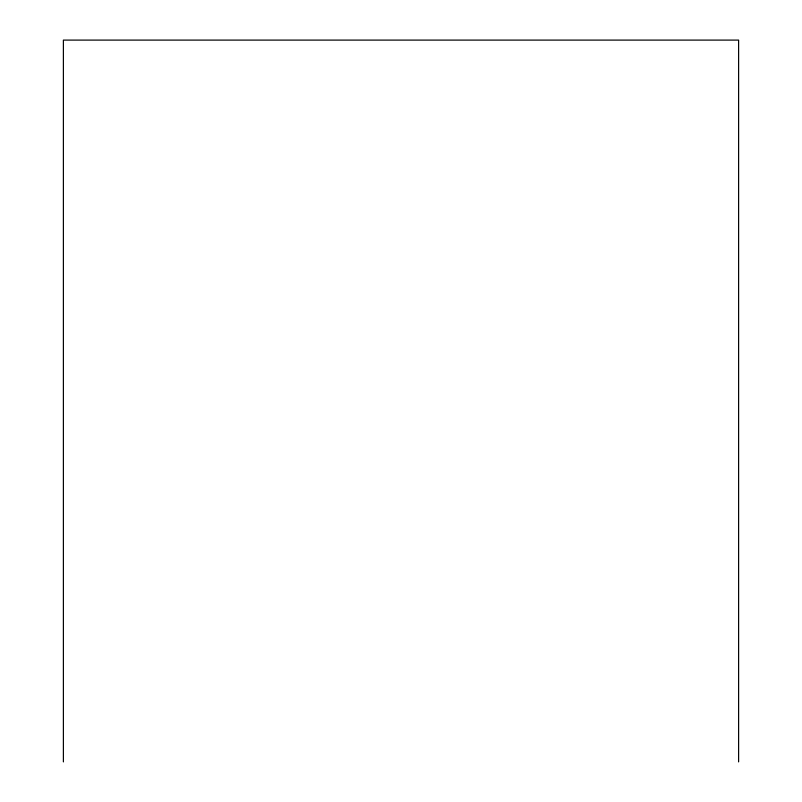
<?xml version="1.0" encoding="UTF-8"?>
<svg xmlns="http://www.w3.org/2000/svg" width="802" height="802" viewBox="0 0 802 802"><rect width="100%" height="100%" fill="white"/><g stroke="black" fill="none" stroke-linecap="round" stroke-linejoin="round"><path stroke-width="1.2" d="M738.612 761.9L738.612 40.1L63.388 40.1L63.388 761.9"/></g></svg>
